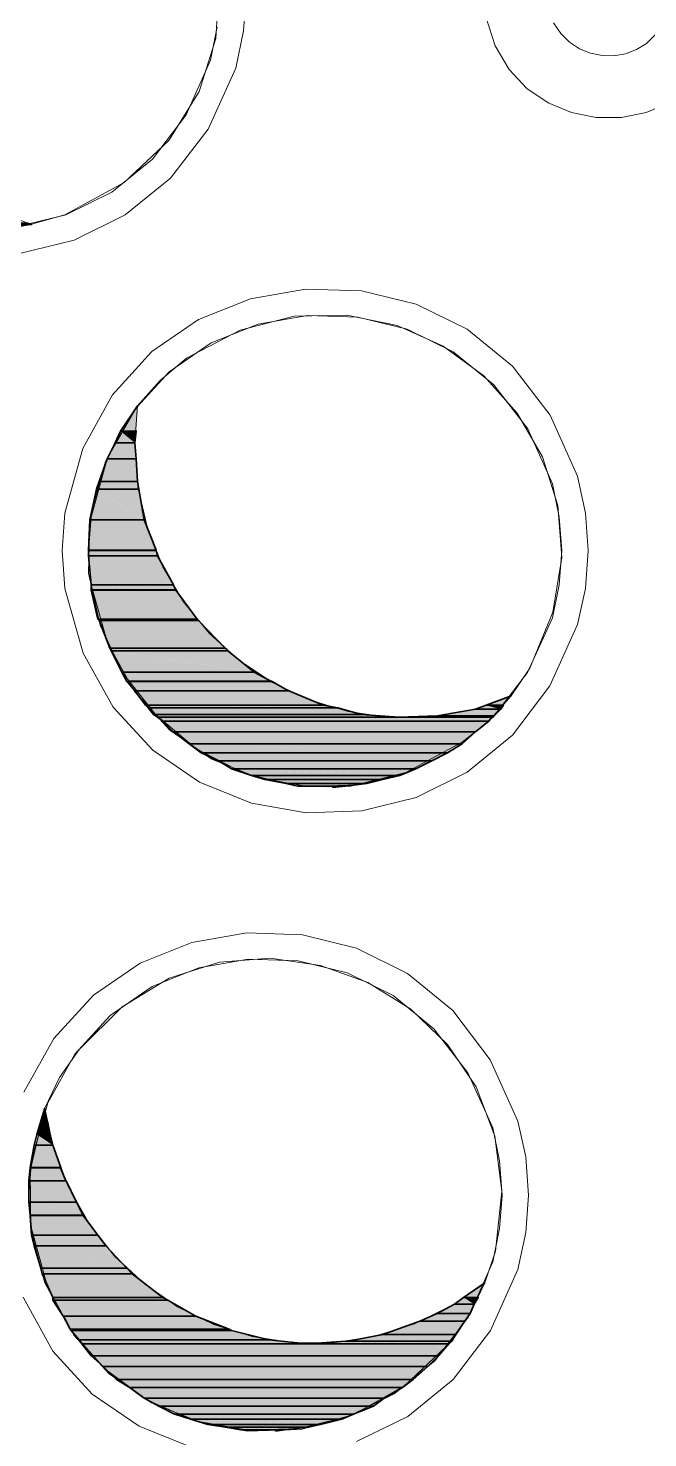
# Model space of a CAD drawing. Extents: x 0 to 247, y -13 to 225.
# Drawn here: x 65.15 to 74.22, y 113.28 to 133.93 of the extents above; entities that cross this region are included whole.
import ezdxf

# ---------------------------------------------------------------- set-up
doc = ezdxf.new("R2010")
doc.units = 0
doc.layers.add('FILL', color=8, linetype='Continuous')
doc.layers.add('GEOMETRY', color=7, linetype='Continuous')

msp = doc.modelspace()

# ---------------------------------------------------------------- hatches: boundary and pattern name
at = {"layer": 'FILL'}
for points in [[(63.824, 131.054), (65.202, 131.054), (63.669, 131.073)], [(63.669, 131.072), (65.202, 131.053), (65.143, 131.072)], [(63.825, 131.054), (64.756, 130.977), (65.203, 131.054)], [(66.502, 128.027), (66.735, 128.027), (66.754, 128.397)], [(66.424, 127.852), (66.716, 127.852), (66.501, 128.027)], [(66.502, 128.027), (66.716, 127.852), (66.735, 128.027)], [(66.307, 127.622), (66.735, 127.622), (66.424, 127.853)], [(66.424, 127.853), (66.735, 127.622), (66.715, 127.853)], [(66.191, 127.287), (66.753, 127.287), (66.307, 127.621)], [(66.307, 127.621), (66.752, 127.287), (66.734, 127.621)], [(66.055, 126.726), (66.85, 126.726), (66.152, 127.173)], [(66.153, 127.174), (66.851, 126.727), (66.773, 127.174)], [(66.154, 127.175), (66.773, 127.175), (66.192, 127.288)], [(66.191, 127.287), (66.772, 127.174), (66.753, 127.287)], [(66.036, 126.281), (67.026, 126.281), (66.055, 126.726)], [(66.055, 126.725), (66.85, 126.725)], [(66.055, 126.725), (66.85, 126.725)], [(66.055, 126.725), (67.026, 126.28), (66.85, 126.725)], [(66.036, 126.203), (67.044, 126.203), (66.036, 126.281)], [(66.036, 126.281), (67.044, 126.203), (67.025, 126.281)], [(66.075, 125.775), (67.277, 125.775), (66.036, 126.203)], [(66.036, 126.203), (67.277, 125.775), (67.044, 126.203)], [(66.075, 125.776), (67.316, 125.7), (67.277, 125.776)], [(66.075, 125.699), (67.316, 125.699), (66.075, 125.775)], [(66.075, 125.699), (67.627, 125.273), (67.316, 125.699)], [(66.172, 125.274), (67.628, 125.274), (66.076, 125.7)], [(66.191, 125.254), (67.646, 125.254), (66.171, 125.274)], [(66.172, 125.274), (67.647, 125.254), (67.628, 125.274)], [(66.346, 124.847), (68.035, 124.847), (66.191, 125.254)], [(66.191, 125.254), (68.035, 124.847), (67.645, 125.254)], [(66.367, 124.808), (68.074, 124.808), (66.346, 124.848)], [(66.346, 124.847), (68.074, 124.807), (68.034, 124.847)], [(66.366, 124.808), (68.462, 124.497), (68.074, 124.808)], [(66.522, 124.496), (68.462, 124.496), (66.366, 124.807)], [(66.598, 124.361), (68.713, 124.361), (66.522, 124.496)], [(66.522, 124.496), (68.713, 124.361), (68.461, 124.496)], [(66.715, 124.224), (68.965, 124.224), (66.598, 124.361)], [(66.598, 124.361), (68.965, 124.224), (68.713, 124.361)], [(66.87, 124.012), (69.471, 124.012), (66.715, 124.225)], [(66.715, 124.225), (69.471, 124.012), (68.965, 124.225)], [(71.856, 124.012), (72.11, 124.012), (72.224, 124.148)], [(66.909, 123.974), (69.682, 123.974), (66.869, 124.012)], [(66.87, 124.012), (69.683, 123.974), (69.471, 124.012)], [(66.909, 123.974), (70.032, 123.877), (69.682, 123.974)], [(66.987, 123.877), (70.033, 123.877), (66.91, 123.974)], [(67.045, 123.836), (70.577, 123.836), (66.987, 123.877)], [(66.987, 123.877), (70.577, 123.836), (70.033, 123.877)], [(70.576, 123.835), (71.933, 123.835), (71.138, 123.856)], [(71.139, 123.855), (71.973, 123.855), (71.702, 123.952)], [(71.139, 123.855), (71.934, 123.834), (71.974, 123.855)], [(71.702, 123.952), (72.07, 123.952), (71.856, 124.012)], [(71.702, 123.953), (71.973, 123.856), (72.07, 123.953)], [(71.856, 124.012), (72.07, 123.952), (72.109, 124.012)], [(67.044, 123.836), (71.896, 123.777), (71.933, 123.836)], [(67.123, 123.777), (71.897, 123.777), (67.045, 123.836)], [(67.277, 123.623), (71.702, 123.623), (67.123, 123.778)], [(67.123, 123.778), (71.702, 123.623), (71.896, 123.778)], [(67.51, 123.449), (71.507, 123.449), (67.278, 123.624)], [(67.278, 123.624), (71.507, 123.449), (71.702, 123.624)], [(67.684, 123.314), (71.293, 123.314), (67.51, 123.449)], [(67.511, 123.449), (71.294, 123.314), (71.507, 123.449)], [(67.938, 123.197), (71.062, 123.197), (67.684, 123.315)], [(67.684, 123.314), (71.062, 123.196), (71.293, 123.314)], [(68.13, 123.08), (70.829, 123.08), (67.938, 123.197)], [(67.938, 123.197), (70.829, 123.08), (71.062, 123.197)], [(68.422, 122.982), (70.595, 122.982), (68.13, 123.079)], [(68.131, 123.08), (70.596, 122.983), (70.828, 123.08)], [(68.422, 122.982), (70.342, 122.925), (70.595, 122.982)], [(68.617, 122.926), (70.342, 122.926), (68.423, 122.983)], [(68.927, 122.866), (70.11, 122.866), (68.616, 122.925)], [(68.617, 122.926), (70.11, 122.867), (70.343, 122.926)], [(69.101, 122.828), (69.799, 122.828), (68.926, 122.866)], [(68.926, 122.866), (69.799, 122.828), (70.11, 122.866)], [(69.101, 122.828), (69.606, 122.807), (69.799, 122.828)], [(65.337, 117.921), (65.434, 117.921), (65.397, 118.114)], [(65.279, 117.728), (65.474, 117.728), (65.338, 117.92)], [(65.337, 117.92), (65.474, 117.728), (65.434, 117.92)], [(65.241, 117.571), (65.512, 117.571), (65.279, 117.729)], [(65.279, 117.728), (65.512, 117.57), (65.473, 117.728)], [(65.181, 117.24), (65.628, 117.24), (65.24, 117.57)], [(65.241, 117.571), (65.629, 117.241), (65.512, 117.571)], [(65.163, 117.048), (65.707, 117.048), (65.183, 117.241)], [(65.163, 116.736), (65.862, 116.736), (65.163, 117.047)], [(65.163, 117.047), (65.862, 116.736), (65.707, 117.047)], [(65.182, 117.24), (65.706, 117.047), (65.627, 117.24)], [(65.182, 116.543), (65.959, 116.543), (65.162, 116.736)], [(65.163, 116.736), (65.96, 116.543), (65.862, 116.736)], [(65.203, 116.253), (66.171, 116.253), (65.182, 116.542)], [(65.182, 116.542), (66.171, 116.253), (65.958, 116.542)], [(65.241, 116.097), (66.288, 116.097), (65.203, 116.253)], [(65.203, 116.253), (66.288, 116.097), (66.171, 116.253)], [(65.338, 115.767), (66.598, 115.767), (65.241, 116.096)], [(65.241, 116.096), (66.598, 115.768), (66.288, 116.096)], [(65.358, 115.688), (66.676, 115.688), (65.337, 115.767)], [(65.337, 115.767), (66.675, 115.688), (66.599, 115.767)], [(65.512, 115.34), (67.123, 115.34), (65.357, 115.688)], [(65.357, 115.688), (67.123, 115.34), (66.676, 115.688)], [(71.526, 115.34), (71.739, 115.34), (71.837, 115.554)], [(65.513, 115.302), (67.2, 115.302), (65.513, 115.341)], [(65.513, 115.34), (67.2, 115.301), (67.123, 115.34)], [(65.668, 115.067), (67.609, 115.067), (65.513, 115.302)], [(65.513, 115.302), (67.609, 115.067), (67.2, 115.302)], [(71.139, 115.106), (71.622, 115.106), (71.392, 115.241)], [(71.391, 115.241), (71.682, 115.241), (71.528, 115.34)], [(71.392, 115.241), (71.622, 115.106), (71.682, 115.241)], [(71.527, 115.34), (71.681, 115.241), (71.739, 115.34)], [(65.765, 114.873), (68.093, 114.873), (65.668, 115.067)], [(65.668, 115.067), (68.094, 114.873), (67.608, 115.067)], [(70.342, 114.798), (71.41, 114.798), (70.886, 114.992)], [(70.886, 114.993), (71.546, 114.993), (71.139, 115.106)], [(70.886, 114.992), (71.411, 114.798), (71.546, 114.992)], [(71.139, 115.106), (71.546, 114.993), (71.623, 115.106)], [(65.784, 114.854), (68.129, 114.854), (65.764, 114.874)], [(65.765, 114.874), (68.13, 114.854), (68.092, 114.874)], [(65.901, 114.717), (68.676, 114.717), (65.784, 114.855)], [(65.784, 114.854), (68.676, 114.716), (68.131, 114.854)], [(69.837, 114.7), (71.352, 114.7), (70.342, 114.797)], [(70.342, 114.797), (71.352, 114.7), (71.41, 114.797)], [(65.94, 114.66), (69.237, 114.66), (65.901, 114.717)], [(65.901, 114.717), (69.236, 114.66), (68.674, 114.717)], [(66.075, 114.485), (71.158, 114.485), (65.94, 114.661)], [(65.94, 114.66), (71.158, 114.484), (71.312, 114.66)], [(69.238, 114.66), (71.312, 114.66), (69.8, 114.7)], [(69.799, 114.701), (69.837, 114.701), (71.333, 114.701)], [(69.799, 114.701), (71.312, 114.661), (71.332, 114.701)], [(69.837, 114.701), (71.333, 114.701), (71.352, 114.701)], [(66.25, 114.331), (71.003, 114.331), (66.075, 114.485)], [(66.075, 114.485), (71.002, 114.331), (71.157, 114.485)], [(66.443, 114.138), (70.789, 114.138), (66.249, 114.331)], [(66.25, 114.331), (70.79, 114.138), (71.003, 114.331)], [(66.637, 114.021), (70.633, 114.021), (66.444, 114.138)], [(66.444, 114.138), (70.633, 114.021), (70.79, 114.138)], [(66.85, 113.867), (70.363, 113.867), (66.638, 114.021)], [(66.638, 114.021), (70.363, 113.867), (70.634, 114.021)], [(67.065, 113.748), (70.206, 113.748), (66.85, 113.866)], [(66.85, 113.866), (70.206, 113.748), (70.362, 113.866)], [(67.065, 113.749), (69.916, 113.631), (70.207, 113.749)], [(67.297, 113.631), (69.917, 113.631), (67.066, 113.749)], [(67.53, 113.556), (69.741, 113.556), (67.296, 113.632)], [(67.297, 113.631), (69.742, 113.555), (69.916, 113.631)], [(67.53, 113.556), (69.431, 113.48), (69.741, 113.556)], [(67.782, 113.479), (69.432, 113.479), (67.531, 113.555)], [(68.034, 113.44), (69.256, 113.44), (67.781, 113.479)], [(67.782, 113.478), (69.257, 113.439), (69.432, 113.478)], [(68.034, 113.44), (68.907, 113.399), (69.256, 113.44)], [(68.266, 113.398), (68.908, 113.398), (68.035, 113.439)], [(68.267, 113.398), (68.773, 113.38), (68.909, 113.398)]]:
    msp.add_hatch(color=7, dxfattribs=at).paths.add_polyline_path(points)

# ---------------------------------------------------------------- linework, layer by layer
at = {"layer": 'GEOMETRY', "lineweight": 13}
for points in [[(63.301, 137.688), (62.856, 137.493), (62.138, 136.97), (61.605, 136.352), (61.25, 135.666), (61.064, 134.941), (61.039, 134.202), (61.168, 133.479), (61.442, 132.797), (61.854, 132.184), (62.395, 131.669), (63.058, 131.277), (63.834, 131.037), (64.717, 130.976), (65.203, 131.054)], [(63.786, 137.822), (63.379, 137.435), (62.999, 136.906), (62.716, 136.347), (62.525, 135.77), (62.427, 135.183), (62.417, 134.595), (62.495, 134.016), (62.659, 133.455), (62.905, 132.921), (63.232, 132.424), (63.638, 131.973), (64.121, 131.578), (64.679, 131.246), (65.203, 131.053)], [(65.203, 131.054), (65.687, 131.191), (66.559, 131.668), (67.212, 132.282), (67.655, 132.997), (67.898, 133.775), (67.949, 134.579), (67.82, 135.372), (67.518, 136.118), (67.054, 136.778), (66.438, 137.315), (65.678, 137.693), (64.784, 137.875), (63.766, 137.823), (63.301, 137.688), (63.786, 137.823)], [(74.549, 136.037), (74.206, 136.187), (73.844, 136.261), (73.477, 136.263), (73.117, 136.192), (72.776, 136.05), (72.467, 135.838), (72.202, 135.558), (71.995, 135.211), (71.856, 134.797), (71.817, 134.429), (71.856, 134.078), (71.987, 133.667), (72.191, 133.322), (72.453, 133.043), (72.762, 132.832), (73.104, 132.69), (73.467, 132.618), (73.837, 132.618), (74.201, 132.69), (74.548, 132.836)], [(60.642, 134.429), (60.681, 133.887), (60.946, 132.941), (61.382, 132.152), (61.958, 131.522), (62.643, 131.052), (63.404, 130.745), (64.209, 130.604), (65.027, 130.629), (65.826, 130.824), (66.573, 131.191), (67.238, 131.732), (67.788, 132.448), (68.19, 133.343), (68.305, 133.887), (68.344, 134.429)], [(72.843, 134.006), (72.948, 133.848), (73.077, 133.721), (73.225, 133.625), (73.386, 133.559), (73.555, 133.525), (73.726, 133.523), (73.895, 133.551), (74.055, 133.612), (74.202, 133.703), (74.331, 133.827)], [(61.07, 133.945), (61.301, 133.093), (61.69, 132.383), (62.208, 131.816), (62.826, 131.394), (63.514, 131.118), (64.242, 130.992), (64.982, 131.016), (65.703, 131.192), (66.377, 131.523), (66.974, 132.01), (67.465, 132.655), (67.821, 133.46), (67.918, 133.945)], [(71.896, 123.778), (72.224, 124.148), (72.497, 124.556), (72.834, 125.373), (72.962, 126.174), (72.904, 126.939), (72.68, 127.651), (72.312, 128.289), (71.821, 128.834), (71.228, 129.268), (70.553, 129.571), (69.819, 129.725), (69.047, 129.709), (68.257, 129.505), (67.471, 129.095), (67.084, 128.765), (66.753, 128.397), (66.286, 127.579), (66.055, 126.754), (66.036, 125.947), (66.206, 125.182), (66.54, 124.483), (67.015, 123.874), (67.608, 123.38), (68.294, 123.024), (69.051, 122.831), (69.854, 122.824), (70.681, 123.029), (71.506, 123.47), (71.896, 123.778), (72.224, 124.148)], [(66.754, 128.397), (66.716, 127.853), (66.759, 127.21), (66.898, 126.604), (67.123, 126.04), (67.427, 125.526), (67.802, 125.068), (68.238, 124.671), (68.729, 124.343), (69.265, 124.09), (69.839, 123.918), (70.442, 123.834), (71.065, 123.843), (71.702, 123.953), (72.225, 124.148)], [(69.961, 113.229), (70.708, 113.596), (71.373, 114.137), (71.921, 114.854), (72.322, 115.748), (72.438, 116.289), (72.476, 116.835), (72.476, 116.835), (72.438, 117.397), (72.322, 117.92), (71.917, 118.819), (71.368, 119.54), (70.706, 120.084), (69.961, 120.454), (69.166, 120.652), (68.352, 120.679), (67.55, 120.539), (66.791, 120.233), (66.107, 119.764), (65.528, 119.134), (65.087, 118.344)], [(71.623, 115.107), (71.837, 115.554), (71.992, 116.019), (72.088, 116.896), (71.985, 117.701), (71.712, 118.422), (71.293, 119.046), (70.756, 119.56), (70.126, 119.95), (69.431, 120.203), (68.697, 120.307), (67.951, 120.249), (67.218, 120.015), (66.526, 119.593), (65.901, 118.969), (65.61, 118.561), (65.397, 118.114), (65.182, 117.193), (65.192, 116.334), (65.397, 115.552), (65.769, 114.865), (66.28, 114.288), (66.901, 113.837), (67.604, 113.529), (68.36, 113.381), (69.142, 113.407), (69.92, 113.625), (70.666, 114.051), (71.352, 114.701), (71.623, 115.107), (71.837, 115.554)], [(65.397, 118.113), (65.512, 117.57), (65.738, 116.966), (66.043, 116.423), (66.418, 115.945), (66.854, 115.537), (67.34, 115.203), (67.869, 114.946), (68.43, 114.77), (69.014, 114.679), (69.611, 114.676), (70.213, 114.767), (70.809, 114.954), (71.391, 115.242), (71.836, 115.553)], [(65.078, 115.343), (65.514, 114.554), (66.091, 113.924), (66.776, 113.454), (67.538, 113.148)]]:
    msp.add_lwpolyline(points, dxfattribs=at)
at = {"layer": 'GEOMETRY', "lineweight": 35}
for points in [[(63.67, 131.072), (63.825, 131.053), (65.203, 131.053)], [(63.67, 131.072), (65.144, 131.072), (65.203, 131.053)], [(63.825, 131.054), (65.203, 131.054), (64.756, 130.976)], [(66.754, 128.397), (66.502, 128.027), (66.735, 128.027)], [(66.502, 128.027), (66.425, 127.853), (66.716, 127.853)], [(66.502, 128.027), (66.735, 128.027), (66.716, 127.853)], [(66.424, 127.853), (66.308, 127.622), (66.735, 127.622)], [(66.424, 127.853), (66.715, 127.853), (66.735, 127.622)], [(66.307, 127.621), (66.191, 127.287), (66.753, 127.287)], [(66.307, 127.621), (66.735, 127.621), (66.753, 127.287)], [(66.153, 127.174), (66.055, 126.726), (66.85, 126.726)], [(66.191, 127.287), (66.153, 127.174), (66.773, 127.174)], [(66.153, 127.174), (66.773, 127.174), (66.85, 126.726)], [(66.191, 127.287), (66.753, 127.287), (66.773, 127.174)], [(66.055, 126.726), (66.036, 126.281), (67.026, 126.281)], [(66.055, 126.726), (66.85, 126.726)], [(66.055, 126.726), (66.85, 126.726)], [(66.055, 126.726), (66.85, 126.726), (67.026, 126.281)], [(66.037, 126.28), (66.037, 126.202), (67.045, 126.202)], [(66.037, 126.28), (67.026, 126.28), (67.045, 126.202)], [(66.037, 126.202), (66.075, 125.775), (67.278, 125.775)], [(66.037, 126.202), (67.045, 126.202), (67.278, 125.775)], [(66.075, 125.776), (66.075, 125.7), (67.316, 125.7)], [(66.075, 125.776), (67.277, 125.776), (67.316, 125.7)], [(66.075, 125.699), (66.172, 125.273), (67.628, 125.273)], [(66.075, 125.699), (67.316, 125.699), (67.628, 125.273)], [(66.172, 125.274), (66.192, 125.254), (67.647, 125.254)], [(66.172, 125.274), (67.628, 125.274), (67.647, 125.254)], [(66.191, 125.254), (66.346, 124.847), (68.035, 124.847)], [(66.191, 125.254), (67.646, 125.254), (68.035, 124.847)], [(66.346, 124.847), (66.366, 124.808), (68.074, 124.808)], [(66.346, 124.847), (68.034, 124.847), (68.074, 124.808)], [(66.366, 124.808), (66.522, 124.496), (68.462, 124.496)], [(66.366, 124.808), (68.074, 124.808), (68.462, 124.496)], [(66.522, 124.496), (66.598, 124.361), (68.713, 124.361)], [(66.522, 124.496), (68.461, 124.496), (68.713, 124.361)], [(66.598, 124.362), (66.715, 124.225), (68.965, 124.225)], [(66.598, 124.362), (68.713, 124.362), (68.965, 124.225)], [(66.716, 124.225), (66.87, 124.012), (69.471, 124.012)], [(66.716, 124.225), (68.966, 124.225), (69.471, 124.012)], [(72.224, 124.148), (71.856, 124.012), (72.109, 124.012)], [(66.87, 124.012), (66.91, 123.974), (69.683, 123.974)], [(66.87, 124.012), (69.471, 124.012), (69.683, 123.974)], [(66.91, 123.974), (66.987, 123.877), (70.033, 123.877)], [(66.91, 123.974), (69.683, 123.974), (70.033, 123.877)], [(66.987, 123.877), (67.045, 123.835), (70.577, 123.835)], [(66.987, 123.877), (70.033, 123.877), (70.577, 123.835)], [(71.138, 123.856), (70.576, 123.835), (71.933, 123.835)], [(71.138, 123.856), (71.973, 123.856), (71.933, 123.835)], [(71.702, 123.952), (71.139, 123.855), (71.973, 123.855)], [(71.856, 124.012), (71.702, 123.952), (72.07, 123.952)], [(71.702, 123.952), (72.07, 123.952), (71.973, 123.855)], [(71.856, 124.012), (72.109, 124.012), (72.07, 123.952)], [(67.045, 123.835), (67.123, 123.777), (71.897, 123.777)], [(67.045, 123.835), (71.934, 123.835), (71.897, 123.777)], [(67.123, 123.778), (67.277, 123.624), (71.702, 123.624)], [(67.123, 123.778), (71.896, 123.778), (71.702, 123.624)], [(67.278, 123.624), (67.51, 123.449), (71.507, 123.449)], [(67.278, 123.624), (71.702, 123.624), (71.507, 123.449)], [(67.51, 123.449), (67.684, 123.314), (71.293, 123.314)], [(67.51, 123.449), (71.506, 123.449), (71.293, 123.314)], [(67.684, 123.315), (67.938, 123.197), (71.062, 123.197)], [(67.684, 123.315), (71.293, 123.315), (71.062, 123.197)], [(67.938, 123.196), (68.13, 123.079), (70.829, 123.079)], [(67.938, 123.196), (71.062, 123.196), (70.829, 123.079)], [(68.13, 123.079), (68.422, 122.982), (70.595, 122.982)], [(68.13, 123.079), (70.828, 123.079), (70.595, 122.982)], [(68.422, 122.983), (68.616, 122.926), (70.342, 122.926)], [(68.422, 122.983), (70.595, 122.983), (70.342, 122.926)], [(68.617, 122.926), (68.927, 122.866), (70.11, 122.866)], [(68.617, 122.926), (70.343, 122.926), (70.11, 122.866)], [(68.926, 122.866), (69.101, 122.828), (69.799, 122.828)], [(68.926, 122.866), (70.11, 122.866), (69.799, 122.828)], [(69.101, 122.828), (69.799, 122.828), (69.606, 122.807)], [(65.397, 118.113), (65.337, 117.921), (65.434, 117.921)], [(65.338, 117.92), (65.279, 117.728), (65.474, 117.728)], [(65.338, 117.92), (65.435, 117.92), (65.474, 117.728)], [(65.279, 117.728), (65.241, 117.571), (65.512, 117.571)], [(65.279, 117.728), (65.473, 117.728), (65.512, 117.571)], [(65.241, 117.571), (65.182, 117.241), (65.629, 117.241)], [(65.241, 117.571), (65.512, 117.571), (65.629, 117.241)], [(65.182, 117.24), (65.162, 117.048), (65.706, 117.048)], [(65.163, 117.047), (65.163, 116.736), (65.862, 116.736)], [(65.163, 117.047), (65.707, 117.047), (65.862, 116.736)], [(65.182, 117.24), (65.628, 117.24), (65.706, 117.048)], [(65.163, 116.737), (65.183, 116.543), (65.959, 116.543)], [(65.163, 116.737), (65.862, 116.737), (65.959, 116.543)], [(65.182, 116.542), (65.203, 116.253), (66.171, 116.253)], [(65.182, 116.542), (65.958, 116.542), (66.171, 116.253)], [(65.203, 116.253), (65.241, 116.097), (66.288, 116.097)], [(65.203, 116.253), (66.172, 116.253), (66.288, 116.097)], [(65.241, 116.097), (65.338, 115.767), (66.598, 115.767)], [(65.241, 116.097), (66.288, 116.097), (66.598, 115.767)], [(65.338, 115.767), (65.358, 115.688), (66.676, 115.688)], [(65.338, 115.767), (66.599, 115.767), (66.676, 115.688)], [(65.357, 115.688), (65.512, 115.34), (67.123, 115.34)], [(65.357, 115.688), (66.675, 115.688), (67.123, 115.34)], [(71.837, 115.554), (71.527, 115.34), (71.74, 115.34)], [(65.512, 115.34), (65.512, 115.302), (67.199, 115.302)], [(65.512, 115.34), (67.122, 115.34), (67.199, 115.302)], [(65.512, 115.302), (65.667, 115.067), (67.608, 115.067)], [(65.512, 115.302), (67.199, 115.302), (67.608, 115.067)], [(71.391, 115.241), (71.138, 115.106), (71.622, 115.106)], [(71.527, 115.34), (71.391, 115.241), (71.681, 115.241)], [(71.391, 115.241), (71.681, 115.241), (71.622, 115.106)], [(71.527, 115.34), (71.74, 115.34), (71.681, 115.241)], [(65.668, 115.067), (65.765, 114.874), (68.093, 114.874)], [(65.668, 115.067), (67.608, 115.067), (68.093, 114.874)], [(70.885, 114.992), (70.342, 114.797), (71.41, 114.797)], [(71.138, 115.107), (70.885, 114.993), (71.545, 114.993)], [(70.885, 114.992), (71.545, 114.992), (71.41, 114.797)], [(71.138, 115.107), (71.622, 115.107), (71.545, 114.993)], [(65.764, 114.874), (65.784, 114.854), (68.13, 114.854)], [(65.764, 114.874), (68.092, 114.874), (68.13, 114.854)], [(65.784, 114.855), (65.901, 114.717), (68.675, 114.717)], [(65.784, 114.855), (68.131, 114.855), (68.675, 114.717)], [(70.342, 114.797), (69.838, 114.7), (71.352, 114.7)], [(70.342, 114.797), (71.41, 114.797), (71.352, 114.7)], [(65.901, 114.717), (65.94, 114.66), (69.237, 114.66)], [(65.901, 114.717), (68.674, 114.717), (69.237, 114.66)], [(65.94, 114.66), (66.075, 114.484), (71.158, 114.484)], [(65.94, 114.66), (71.312, 114.66), (71.158, 114.484)], [(69.799, 114.7), (69.238, 114.66), (71.312, 114.66)], [(69.799, 114.7), (71.332, 114.7), (71.312, 114.66)], [(69.838, 114.7), (69.8, 114.7), (71.333, 114.7)], [(69.838, 114.7), (71.352, 114.7), (71.333, 114.7)], [(66.075, 114.485), (66.25, 114.331), (71.003, 114.331)], [(66.075, 114.485), (71.158, 114.485), (71.003, 114.331)], [(66.25, 114.33), (66.444, 114.138), (70.79, 114.138)], [(66.25, 114.33), (71.003, 114.33), (70.79, 114.138)], [(66.444, 114.138), (66.637, 114.021), (70.633, 114.021)], [(66.444, 114.138), (70.79, 114.138), (70.633, 114.021)], [(66.637, 114.021), (66.85, 113.867), (70.362, 113.867)], [(66.637, 114.021), (70.633, 114.021), (70.362, 113.867)], [(66.85, 113.866), (67.065, 113.748), (70.206, 113.748)], [(66.85, 113.866), (70.362, 113.866), (70.206, 113.748)], [(67.065, 113.749), (67.296, 113.631), (69.916, 113.631)], [(67.065, 113.749), (70.207, 113.749), (69.916, 113.631)], [(67.297, 113.631), (67.531, 113.556), (69.742, 113.556)], [(67.297, 113.631), (69.916, 113.631), (69.742, 113.556)], [(67.531, 113.556), (67.782, 113.479), (69.431, 113.479)], [(67.531, 113.556), (69.742, 113.556), (69.431, 113.479)], [(67.782, 113.479), (68.035, 113.44), (69.257, 113.44)], [(67.782, 113.479), (69.431, 113.479), (69.257, 113.44)], [(68.035, 113.44), (68.266, 113.399), (68.908, 113.399)], [(68.035, 113.44), (69.257, 113.44), (68.908, 113.399)], [(68.266, 113.399), (68.908, 113.399), (68.772, 113.381)]]:
    msp.add_lwpolyline(points, dxfattribs=at)
at = {"layer": 'GEOMETRY', "lineweight": 13}
for points in [[(73.349, 126.28), (73.31, 126.824), (73.195, 127.367), (72.793, 128.261), (72.244, 128.978), (71.579, 129.518), (70.831, 129.885), (70.033, 130.08), (69.214, 130.106), (68.409, 129.965), (67.648, 129.659), (66.963, 129.19), (66.387, 128.559), (65.951, 127.77), (65.687, 126.824), (65.648, 126.28), (65.687, 125.719), (65.958, 124.773), (66.398, 123.983), (66.976, 123.352), (67.661, 122.883), (68.42, 122.577), (69.223, 122.437), (70.038, 122.464), (70.834, 122.662), (71.579, 123.031), (72.242, 123.575), (72.791, 124.295), (73.195, 125.193), (73.31, 125.719), (73.349, 126.28)], [(72.963, 126.28), (72.924, 126.766), (72.827, 127.253), (72.465, 128.058), (71.97, 128.703), (71.372, 129.189), (70.699, 129.52), (69.979, 129.696), (69.242, 129.72), (68.517, 129.593), (67.832, 129.318), (67.216, 128.896), (66.699, 128.329), (66.309, 127.618), (66.075, 126.766), (66.037, 126.28), (66.075, 125.775), (66.314, 124.924), (66.707, 124.213), (67.225, 123.646), (67.839, 123.224), (68.521, 122.949), (69.244, 122.823), (69.978, 122.847), (70.695, 123.024), (71.367, 123.355), (71.965, 123.843), (72.461, 124.489), (72.827, 125.294), (72.924, 125.775), (72.963, 126.28)], [(72.089, 116.835), (72.05, 117.339), (71.954, 117.822), (71.589, 118.627), (71.093, 119.272), (70.496, 119.76), (69.824, 120.091), (69.107, 120.268), (68.373, 120.292), (67.651, 120.166), (66.968, 119.891), (66.353, 119.469), (65.835, 118.901), (65.442, 118.191), (65.203, 117.339), (65.163, 116.835), (65.203, 116.349), (65.433, 115.497), (65.822, 114.787), (66.339, 114.22), (66.957, 113.798), (67.645, 113.523), (68.373, 113.396), (69.113, 113.42), (69.835, 113.597), (70.509, 113.927), (71.107, 114.414), (71.598, 115.058), (71.954, 115.862), (72.05, 116.349), (72.089, 116.835)]]:
    msp.add_lwpolyline(points, close=True, dxfattribs=at)

doc.saveas('drawing.dxf')
